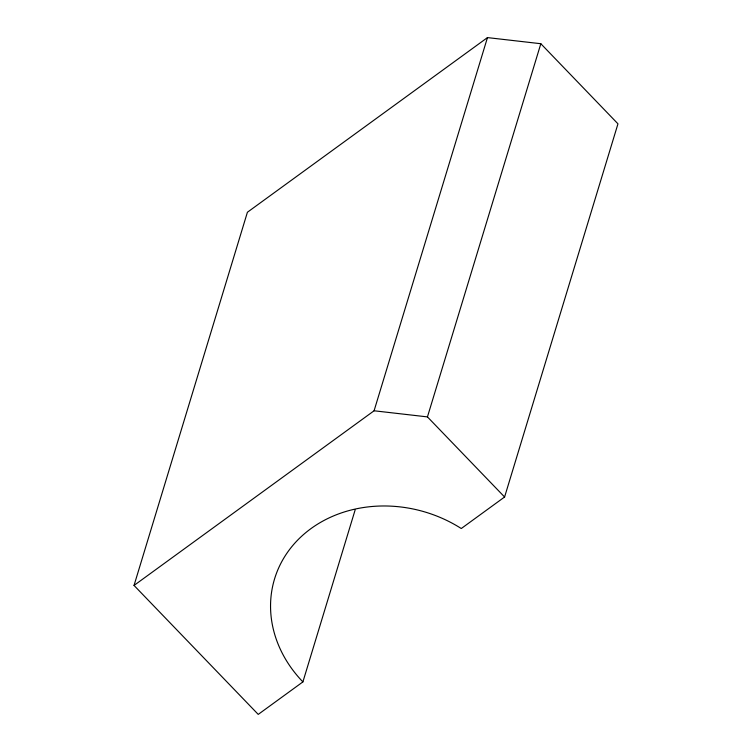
<?xml version="1.0" encoding="UTF-8"?>
<svg xmlns="http://www.w3.org/2000/svg" width="752" height="752" viewBox="0 0 752 752"><rect width="100%" height="100%" fill="white"/><g stroke="black" fill="none" stroke-linecap="round" stroke-linejoin="round"><path stroke-width="1.13" d="M134.035 585.432L247.408 212.252L487.465 37.6L540.829 43.719L617.965 123.826L504.592 497.006L461.277 528.524A125.283 107.724 16.9 0 0 299.728 538.047A125.283 107.724 16.9 0 0 302.896 681.904L258.237 714.4L134.035 585.432L374.082 410.78L487.465 37.6M302.896 681.904L355.141 509.931M504.592 497.006L427.446 416.899L540.829 43.719M374.082 410.78L427.446 416.899"/></g></svg>
